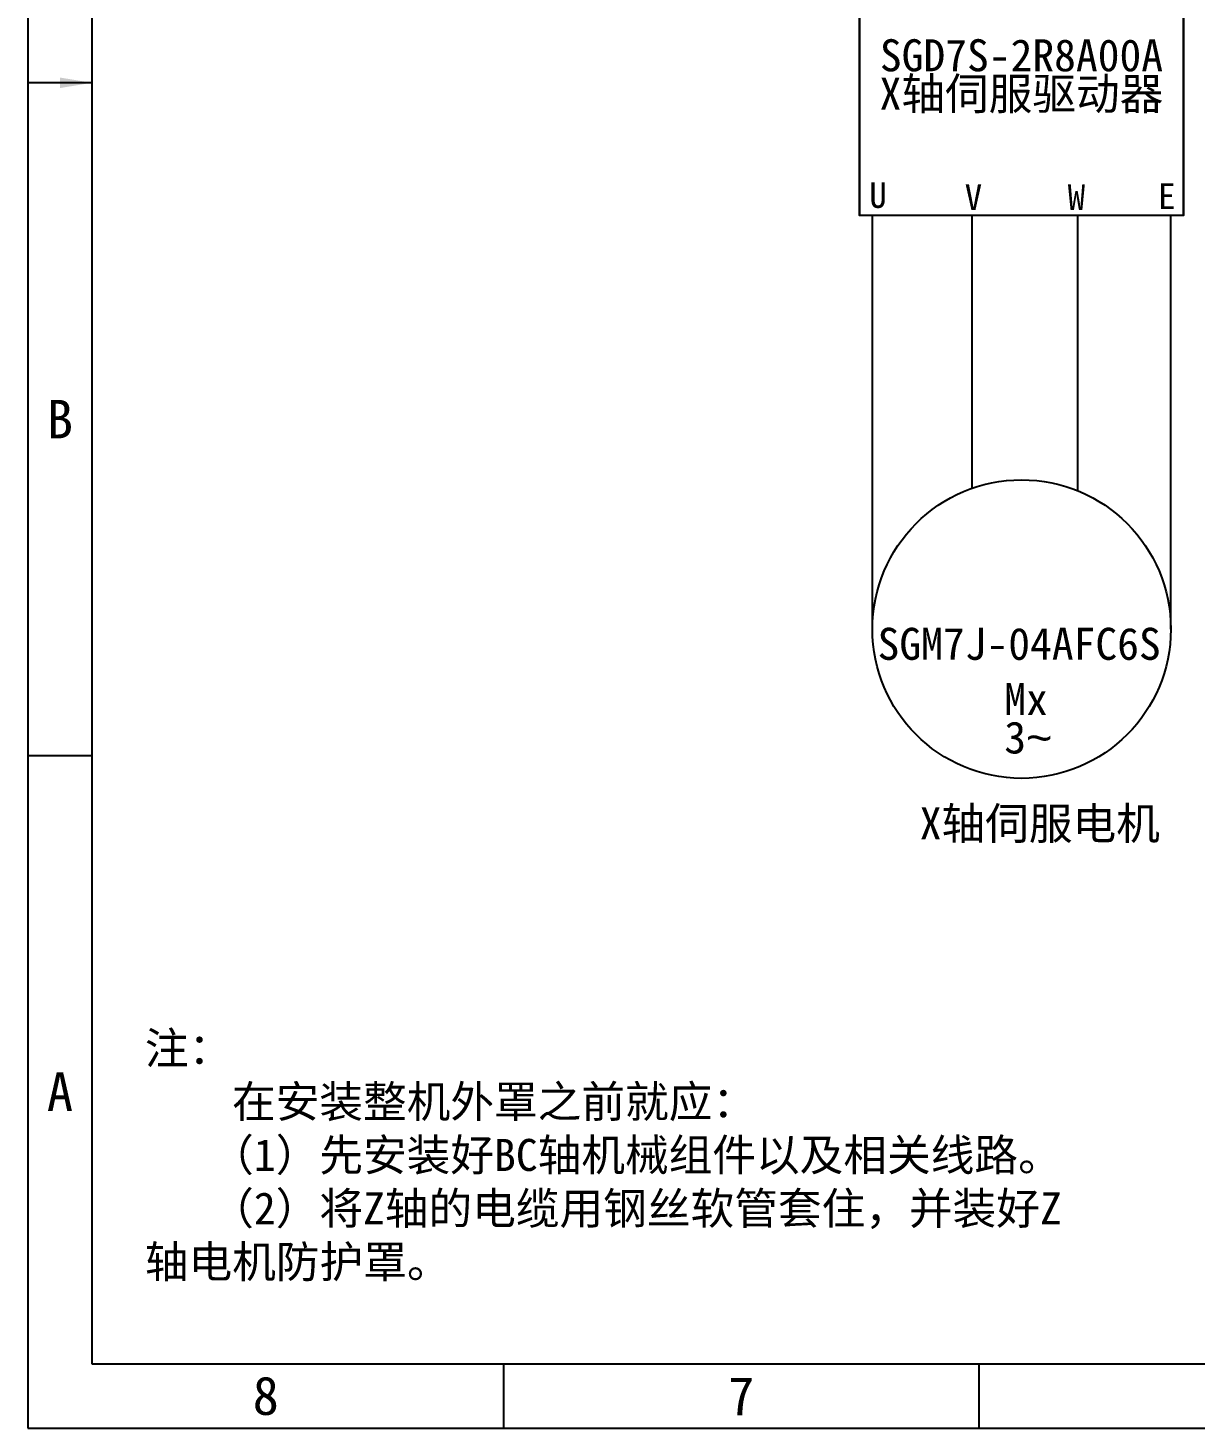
# Model space of a CAD drawing. Header units: millimetres. Extents: x 547 to 2149, y 622 to 1790.
# Drawn here: x 872.7 to 963.8, y 1102.4 to 1211.7 of the extents above; entities that cross this region are included whole.
import ezdxf

# ---------------------------------------------------------------- set-up
doc = ezdxf.new("R2010")
doc.units = ezdxf.units.MM
for name, color, linetype in [('中文标注', 3, 'Continuous'), ('仅图框使用', 7, 'Continuous'), ('元器件与线路', 7, 'Continuous'), ('文字标注特殊', 2, 'Continuous'), ('英文数字标注', 3, 'Continuous')]:
    doc.layers.add(name, color=color, linetype=linetype)
doc.styles.get("Standard").update_dxf_attribs({"font": 'txt', "bigfont": 'gbcbig.shx'})
doc.styles.add('宋体', font='')
doc.styles.get('宋体').set_extended_font_data('宋体')
doc.dimstyles.new('ISO-25', dxfattribs={"dimtxt": 2.5, "dimasz": 2.5, "dimexe": 1.25, "dimexo": 0.625, "dimtad": 1, "dimtxsty": 'Standard', "dimcen": 2.5, "dimadec": 0, "dimazin": 0, "dimtfac": 1, "dimtmove": 0, "dimatfit": 3, "dimfxl": 0, "dimarcsym": 0})

msp = doc.modelspace()

# ---------------------------------------------------------------- linework, layer by layer
at = {"layer": '仅图框使用'}
for p, q in [((872.71, 1312.38), (872.71, 1102.38)), ((877.71, 1307.38), (877.71, 1107.38)), ((872.71, 1154.88), (877.71, 1154.88)), ((877.71, 1107.38), (1164.71, 1107.38)), ((909.84, 1107.38), (909.84, 1102.38)), ((946.96, 1107.38), (946.96, 1102.38)), ((872.71, 1102.38), (1169.71, 1102.38))]:
    msp.add_line(p, q, dxfattribs=at)
at = {"layer": '元器件与线路'}
for p, q in [((937.64, 1218.78), (937.64, 1197.01)), ((962.93, 1197.01), (962.93, 1218.78)), ((938.64, 1164.74), (938.64, 1197.01)), ((946.44, 1175.74), (946.44, 1197.01)), ((954.65, 1197.01), (954.65, 1175.55)), ((961.94, 1164.74), (961.94, 1197.01))]:
    msp.add_line(p, q, dxfattribs=at)
msp.add_lwpolyline([(937.64, 1218.78), (962.93, 1218.78), (962.93, 1197.01), (937.64, 1197.01)], close=True, dxfattribs=at)
msp.add_circle((950.29, 1164.74), 11.65, dxfattribs=at)

# ---------------------------------------------------------------- texts
at = {"layer": '中文标注', "insert": (950.28, 1207.89), "char_height": 2.5, "width": 25.2832, "attachment_point": 5, "line_spacing_factor": 0.72}
msp.add_mtext('{\\fSimSun|b0|i0|c134|p2;SGD7S-2R8A00A\\PX轴伺服驱动器}', dxfattribs=at)
at = {"layer": '中文标注', "insert": (951.71, 1149.43), "char_height": 2.5, "width": 20.0728, "attachment_point": 5, "style": '宋体'}
msp.add_mtext('X轴伺服电机', dxfattribs=at)
at = {"layer": '仅图框使用', "char_height": 3, "attachment_point": 5}
for s, insert, width in [('{\\fSimSun|b0|i0|c134|p2;B}', (875.21, 1181.13), 5), ('{\\fSimSun|b0|i0|c134|p2;A}', (875.21, 1128.63), 5), ('{\\fSimSun|b0|i0|c134|p2;8}', (891.28, 1104.88), 37.125), ('{\\fSimSun|b0|i0|c134|p2;7}', (928.4, 1104.88), 37.125)]:
    msp.add_mtext(s, dxfattribs=dict(at, insert=insert, width=width))
at = {"layer": '文字标注特殊', "insert": (881.84, 1133.28), "char_height": 2.5, "width": 74.613, "attachment_point": 1}
msp.add_mtext('{\\fSimSun|b0|i0|c134|p2;注：\\P    在安装整机外罩之前就应：\\P   （1）先安装好BC轴机械组件以及相关线路。\\P   （2）将Z轴的电缆用钢丝软管套住，并装好Z轴电机防护罩。}', dxfattribs=at)
at = {"layer": '英文数字标注'}
for s, insert, char_height, width, attachment_point in [('{\\fSimSun|b0|i0|c134|p2;U}', (938.4, 1199.62), 2, 3.8161, 1), ('{\\fSimSun|b0|i0|c134|p2;V}', (945.85, 1199.45), 2, 3.8161, 1), ('{\\fSimSun|b0|i0|c134|p2;W}', (953.89, 1199.45), 2, 3.8161, 1), ('{\\fSimSun|b0|i0|c134|p2;E}', (960.95, 1199.53), 2, 3.8161, 1), ('{\\fSimSun|b0|i0|c134|p2;SGM7J-04AFC6S}', (950.1, 1163.57), 2.5, 23.2836, 5)]:
    msp.add_mtext(s, dxfattribs=dict(at, insert=insert, char_height=char_height, width=width, attachment_point=attachment_point))
at = {"layer": '英文数字标注', "insert": (948.94, 1160.53), "char_height": 2.5, "width": 2.5791, "attachment_point": 1, "line_spacing_factor": 0.72}
msp.add_mtext('{\\fSimSun|b0|i0|c134|p2;Mx\\P3\\f@Arial Unicode MS|b0|i0|c134|p34;~}', dxfattribs=at)

# ---------------------------------------------------------------- leaders
at = {"layer": '仅图框使用'}
msp.add_leader([(877.71, 1207.38), (872.71, 1207.38)], dimstyle='ISO-25', override={"dimgap": 0.625, "dimtad": 0}, dxfattribs=at)

doc.saveas('drawing.dxf')
